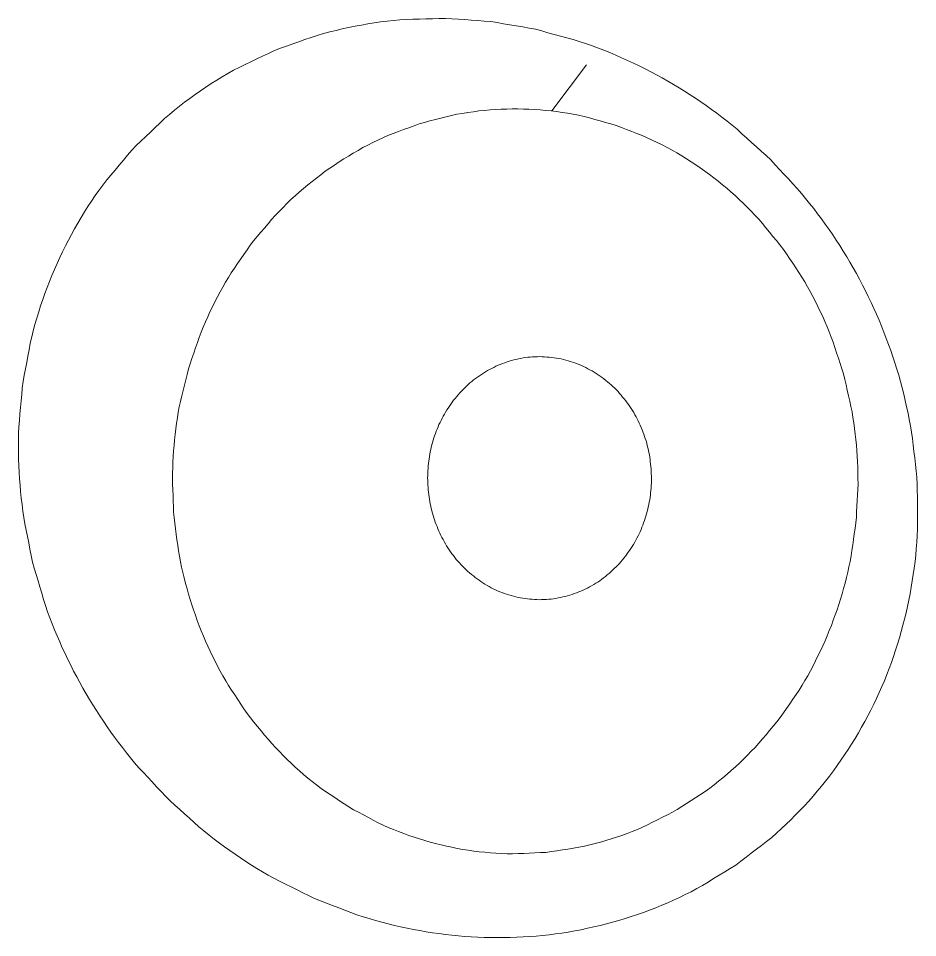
# Model space of a CAD drawing. Extents: x -5208 to -4788, y -2139 to -1842.
# Drawn here: x -5033.699 to -5029.982, y -2035.958 to -2032.159 of the extents above; entities that cross this region are included whole.
import ezdxf

# ---------------------------------------------------------------- set-up
doc = ezdxf.new("R2010")
doc.units = 0
doc.header["$LTSCALE"] = 7
doc.layers.add('Trimetric', color=7, linetype='CONTINUOUS')

msp = doc.modelspace()

# ---------------------------------------------------------------- linework, layer by layer
at = {"layer": 'Trimetric', "color": 0, "linetype": 'Continuous', "lineweight": 18}
for points in [[(-5031.7465, -2032.1715), (-5031.7732, -2032.1696), (-5031.8, -2032.1677), (-5031.8267, -2032.1658), (-5031.8535, -2032.1639), (-5031.8803, -2032.162), (-5031.907, -2032.1601), (-5031.9338, -2032.1586), (-5031.9606, -2032.1594), (-5031.9874, -2032.1602), (-5032.0143, -2032.1609), (-5032.0411, -2032.1617), (-5032.0679, -2032.1625), (-5032.0947, -2032.1633), (-5032.1215, -2032.1649), (-5032.1482, -2032.1677), (-5032.1748, -2032.1705), (-5032.2015, -2032.1734), (-5032.228, -2032.1776), (-5032.2545, -2032.1818), (-5032.281, -2032.186), (-5032.3074, -2032.1907), (-5032.3337, -2032.1961), (-5032.3599, -2032.2018), (-5032.386, -2032.208), (-5032.412, -2032.2146), (-5032.4379, -2032.2216), (-5032.4638, -2032.2288), (-5032.4891, -2032.2375), (-5032.5144, -2032.2465), (-5032.5397, -2032.2554), (-5032.565, -2032.2643), (-5032.5903, -2032.2733), (-5032.6156, -2032.2822), (-5032.6407, -2032.2916), (-5032.665, -2032.3032), (-5032.6892, -2032.3147), (-5032.7134, -2032.3263), (-5032.7376, -2032.3378), (-5032.7618, -2032.3494), (-5032.786, -2032.361), (-5032.8098, -2032.3733), (-5032.8332, -2032.3864), (-5032.8563, -2032.4), (-5032.8793, -2032.4139), (-5032.902, -2032.4282), (-5032.9245, -2032.4429), (-5032.9468, -2032.4578), (-5032.9686, -2032.4735), (-5032.9902, -2032.4893), (-5033.0119, -2032.5051), (-5033.0332, -2032.5214), (-5033.0539, -2032.5384), (-5033.0747, -2032.5554), (-5033.0954, -2032.5725), (-5033.1148, -2032.591), (-5033.1341, -2032.6096), (-5033.1535, -2032.6282), (-5033.1728, -2032.6468), (-5033.1922, -2032.6654), (-5033.2116, -2032.6839), (-5033.2301, -2032.7032), (-5033.2474, -2032.7238), (-5033.2647, -2032.7443), (-5033.282, -2032.7648), (-5033.2992, -2032.7854), (-5033.3165, -2032.8059), (-5033.3338, -2032.8264), (-5033.3502, -2032.8476), (-5033.366, -2032.8693), (-5033.3815, -2032.8912), (-5033.3966, -2032.9134), (-5033.4113, -2032.9358), (-5033.4257, -2032.9585), (-5033.4398, -2032.9813), (-5033.4532, -2033.0045), (-5033.4664, -2033.0279), (-5033.4797, -2033.0512), (-5033.4923, -2033.0749), (-5033.5043, -2033.0989), (-5033.5163, -2033.1229), (-5033.5282, -2033.1469), (-5033.539, -2033.1715), (-5033.5497, -2033.1961), (-5033.5605, -2033.2206), (-5033.5703, -2033.2456), (-5033.5798, -2033.2707), (-5033.5893, -2033.2958), (-5033.5985, -2033.321), (-5033.607, -2033.3464), (-5033.6151, -2033.372), (-5033.623, -2033.3976), (-5033.6303, -2033.4235), (-5033.6374, -2033.4493), (-5033.644, -2033.4753), (-5033.6499, -2033.5015), (-5033.6548, -2033.5279), (-5033.6598, -2033.5542), (-5033.6647, -2033.5806), (-5033.6697, -2033.607), (-5033.6746, -2033.6334), (-5033.6796, -2033.6597), (-5033.683, -2033.6863), (-5033.6853, -2033.713), (-5033.6877, -2033.7398), (-5033.69, -2033.7665), (-5033.6923, -2033.7932), (-5033.6946, -2033.82), (-5033.697, -2033.8467), (-5033.6982, -2033.8735), (-5033.6989, -2033.9003), (-5033.699, -2033.9271), (-5033.6989, -2033.954), (-5033.6983, -2033.9808), (-5033.6975, -2034.0076), (-5033.6962, -2034.0344), (-5033.6943, -2034.0612), (-5033.6921, -2034.0879), (-5033.6899, -2034.1146), (-5033.6875, -2034.1413), (-5033.684, -2034.168), (-5033.6806, -2034.1946), (-5033.6771, -2034.2212), (-5033.6723, -2034.2475), (-5033.667, -2034.2738), (-5033.6617, -2034.3001), (-5033.6564, -2034.3264), (-5033.6511, -2034.3527), (-5033.6458, -2034.3791), (-5033.6405, -2034.4054), (-5033.6332, -2034.4312), (-5033.6255, -2034.4569), (-5033.6178, -2034.4826), (-5033.6101, -2034.5083), (-5033.6023, -2034.5339), (-5033.5946, -2034.5596), (-5033.5869, -2034.5853), (-5033.578, -2034.6107), (-5033.5688, -2034.6359), (-5033.5591, -2034.6609), (-5033.5492, -2034.6858), (-5033.5389, -2034.7106), (-5033.5283, -2034.7352), (-5033.5174, -2034.7597), (-5033.5059, -2034.784), (-5033.4942, -2034.8081), (-5033.4824, -2034.8322), (-5033.4705, -2034.8563), (-5033.4577, -2034.8798), (-5033.4449, -2034.9034), (-5033.4321, -2034.927), (-5033.4185, -2034.9501), (-5033.4047, -2034.9731), (-5033.3908, -2034.9961), (-5033.3767, -2035.0189), (-5033.3618, -2035.0412), (-5033.347, -2035.0636), (-5033.3321, -2035.0859), (-5033.3167, -2035.1079), (-5033.3011, -2035.1297), (-5033.285, -2035.1511), (-5033.2688, -2035.1725), (-5033.2522, -2035.1936), (-5033.2354, -2035.2145), (-5033.2183, -2035.2352), (-5033.2005, -2035.2553), (-5033.1823, -2035.275), (-5033.1641, -2035.2947), (-5033.1458, -2035.3144), (-5033.1276, -2035.3341), (-5033.1094, -2035.3538), (-5033.0912, -2035.3735), (-5033.0719, -2035.3921), (-5033.052, -2035.4101), (-5033.0321, -2035.4281), (-5033.0122, -2035.446), (-5032.9922, -2035.464), (-5032.9723, -2035.482), (-5032.9524, -2035.4999), (-5032.9317, -2035.517), (-5032.9106, -2035.5336), (-5032.8895, -2035.5501), (-5032.8683, -2035.5666), (-5032.8465, -2035.5822), (-5032.8246, -2035.5977), (-5032.8028, -2035.6133), (-5032.7806, -2035.6284), (-5032.7582, -2035.6432), (-5032.7356, -2035.6576), (-5032.7128, -2035.6718), (-5032.6898, -2035.6856), (-5032.6666, -2035.6991), (-5032.6433, -2035.7123), (-5032.6195, -2035.7247), (-5032.5954, -2035.7365), (-5032.5713, -2035.7484), (-5032.5472, -2035.7602), (-5032.5232, -2035.7721), (-5032.4991, -2035.7839), (-5032.475, -2035.7958), (-5032.4502, -2035.8059), (-5032.4251, -2035.8154), (-5032.4001, -2035.825), (-5032.375, -2035.8345), (-5032.3499, -2035.844), (-5032.3248, -2035.8535), (-5032.2997, -2035.8631), (-5032.2742, -2035.8713), (-5032.2486, -2035.8793), (-5032.2228, -2035.8867), (-5032.1969, -2035.8938), (-5032.171, -2035.9006), (-5032.1449, -2035.907), (-5032.1188, -2035.9131), (-5032.0925, -2035.9184), (-5032.0662, -2035.9236), (-5032.0398, -2035.9287), (-5032.0134, -2035.9333), (-5031.9869, -2035.9372), (-5031.9603, -2035.9411), (-5031.9337, -2035.9449), (-5031.907, -2035.9475), (-5031.8803, -2035.95), (-5031.8536, -2035.9526), (-5031.8269, -2035.9543), (-5031.8001, -2035.9555), (-5031.7733, -2035.9568), (-5031.7464, -2035.9576), (-5031.7196, -2035.9575), (-5031.6928, -2035.9574), (-5031.666, -2035.9574), (-5031.6392, -2035.9561), (-5031.6124, -2035.9546), (-5031.5856, -2035.9532), (-5031.5588, -2035.9512), (-5031.5321, -2035.9487), (-5031.5054, -2035.9457), (-5031.4788, -2035.9425), (-5031.4523, -2035.9386), (-5031.4258, -2035.9345), (-5031.3993, -2035.93), (-5031.373, -2035.9248), (-5031.3467, -2035.9192), (-5031.3205, -2035.9136), (-5031.2944, -2035.9076), (-5031.2684, -2035.9007), (-5031.2425, -2035.8938), (-5031.2166, -2035.8869), (-5031.191, -2035.8787), (-5031.1655, -2035.8705), (-5031.14, -2035.8622), (-5031.1147, -2035.8532), (-5031.0897, -2035.8436), (-5031.0646, -2035.834), (-5031.0396, -2035.8242), (-5031.015, -2035.8137), (-5030.9905, -2035.8027), (-5030.9661, -2035.7915), (-5030.942, -2035.7798), (-5030.918, -2035.7678), (-5030.8942, -2035.7553), (-5030.8709, -2035.742), (-5030.848, -2035.728), (-5030.8252, -2035.714), (-5030.8023, -2035.6999), (-5030.7794, -2035.6859), (-5030.7566, -2035.6718), (-5030.7337, -2035.6578), (-5030.7122, -2035.6419), (-5030.6909, -2035.6255), (-5030.6697, -2035.6091), (-5030.6484, -2035.5927), (-5030.6272, -2035.5763), (-5030.606, -2035.5599), (-5030.5849, -2035.5433), (-5030.565, -2035.5253), (-5030.5451, -2035.5073), (-5030.5253, -2035.4892), (-5030.5061, -2035.4704), (-5030.4873, -2035.4514), (-5030.4684, -2035.4323), (-5030.4497, -2035.413), (-5030.4316, -2035.3932), (-5030.4138, -2035.3731), (-5030.3964, -2035.3528), (-5030.3793, -2035.3321), (-5030.3625, -2035.3112), (-5030.346, -2035.29), (-5030.33, -2035.2684), (-5030.3144, -2035.2466), (-5030.2988, -2035.2248), (-5030.2835, -2035.2028), (-5030.269, -2035.1802), (-5030.2546, -2035.1576), (-5030.2401, -2035.135), (-5030.2267, -2035.1117), (-5030.2134, -2035.0884), (-5030.2002, -2035.0651), (-5030.1875, -2035.0414), (-5030.1755, -2035.0175), (-5030.1634, -2034.9935), (-5030.1515, -2034.9695), (-5030.1404, -2034.945), (-5030.1296, -2034.9205), (-5030.1191, -2034.8958), (-5030.1091, -2034.8709), (-5030.0993, -2034.8459), (-5030.0901, -2034.8207), (-5030.0812, -2034.7954), (-5030.073, -2034.7699), (-5030.0648, -2034.7443), (-5030.0566, -2034.7188), (-5030.0495, -2034.6929), (-5030.0426, -2034.667), (-5030.0357, -2034.6411), (-5030.0293, -2034.615), (-5030.0237, -2034.5888), (-5030.0181, -2034.5625), (-5030.0125, -2034.5363), (-5030.0082, -2034.5098), (-5030.0039, -2034.4833), (-5029.9996, -2034.4568), (-5029.9959, -2034.4303), (-5029.9925, -2034.4037), (-5029.9898, -2034.377), (-5029.9872, -2034.3503), (-5029.9852, -2034.3235), (-5029.9834, -2034.2967), (-5029.9821, -2034.2699), (-5029.9818, -2034.2431), (-5029.9821, -2034.2163), (-5029.9823, -2034.1895), (-5029.9826, -2034.1626), (-5029.9829, -2034.1358), (-5029.9831, -2034.109), (-5029.9834, -2034.0821), (-5029.9855, -2034.0554), (-5029.9884, -2034.0287), (-5029.9912, -2034.0021), (-5029.994, -2033.9754), (-5029.9969, -2033.9487), (-5029.9997, -2033.922), (-5030.0025, -2033.8953), (-5030.0068, -2033.8689), (-5030.0115, -2033.8425), (-5030.0162, -2033.816), (-5030.0213, -2033.7897), (-5030.0272, -2033.7635), (-5030.0331, -2033.7374), (-5030.039, -2033.7112), (-5030.0457, -2033.6852), (-5030.0525, -2033.6593), (-5030.06, -2033.6335), (-5030.0676, -2033.6078), (-5030.0756, -2033.5822), (-5030.084, -2033.5567), (-5030.0926, -2033.5312), (-5030.1019, -2033.5061), (-5030.1114, -2033.481), (-5030.1209, -2033.4559), (-5030.1307, -2033.4309), (-5030.1413, -2033.4063), (-5030.1519, -2033.3816), (-5030.1626, -2033.357), (-5030.174, -2033.3328), (-5030.1858, -2033.3086), (-5030.1975, -2033.2845), (-5030.2095, -2033.2605), (-5030.2223, -2033.237), (-5030.2351, -2033.2134), (-5030.248, -2033.1898), (-5030.2614, -2033.1666), (-5030.275, -2033.1435), (-5030.2891, -2033.1206), (-5030.3033, -2033.0979), (-5030.318, -2033.0754), (-5030.3329, -2033.0531), (-5030.348, -2033.0309), (-5030.3637, -2033.0092), (-5030.3796, -2032.9876), (-5030.3955, -2032.9659), (-5030.4115, -2032.9444), (-5030.4284, -2032.9236), (-5030.4452, -2032.9027), (-5030.4621, -2032.8818), (-5030.4798, -2032.8617), (-5030.498, -2032.842), (-5030.5162, -2032.8223), (-5030.5345, -2032.8026), (-5030.5527, -2032.7829), (-5030.5709, -2032.7632), (-5030.5891, -2032.7435), (-5030.6085, -2032.725), (-5030.6284, -2032.707), (-5030.6483, -2032.689), (-5030.6682, -2032.6711), (-5030.6882, -2032.6531), (-5030.7081, -2032.6351), (-5030.728, -2032.6171), (-5030.7486, -2032.5999), (-5030.7695, -2032.5831), (-5030.7907, -2032.5667), (-5030.8121, -2032.5505), (-5030.8337, -2032.5346), (-5030.8555, -2032.519), (-5030.8776, -2032.5037), (-5030.8999, -2032.4888), (-5030.9224, -2032.4743), (-5030.945, -2032.4597), (-5030.9676, -2032.4453), (-5030.9908, -2032.4318), (-5031.014, -2032.4183), (-5031.0372, -2032.4048), (-5031.0607, -2032.392), (-5031.0845, -2032.3796), (-5031.1083, -2032.3672), (-5031.1322, -2032.355), (-5031.1565, -2032.3437), (-5031.1809, -2032.3324), (-5031.2052, -2032.3211), (-5031.2298, -2032.3104), (-5031.2545, -2032.3), (-5031.2795, -2032.2901), (-5031.3045, -2032.2804), (-5031.3297, -2032.2712), (-5031.355, -2032.2623), (-5031.3804, -2032.2536), (-5031.4062, -2032.2462), (-5031.432, -2032.2391), (-5031.4579, -2032.232), (-5031.4838, -2032.2249), (-5031.5097, -2032.2178), (-5031.5355, -2032.2107), (-5031.5614, -2032.2036), (-5031.5878, -2032.1988), (-5031.6142, -2032.1942), (-5031.6407, -2032.1897), (-5031.6671, -2032.1852), (-5031.6936, -2032.1806), (-5031.72, -2032.1761)], [(-5031.656, -2035.6115), (-5031.679, -2035.6107), (-5031.702, -2035.6099), (-5031.7249, -2035.6091), (-5031.7479, -2035.6071), (-5031.7708, -2035.605), (-5031.7937, -2035.603), (-5031.8164, -2035.5999), (-5031.8392, -2035.5966), (-5031.862, -2035.5933), (-5031.8846, -2035.589), (-5031.9071, -2035.5845), (-5031.9297, -2035.5801), (-5031.952, -2035.5746), (-5031.9743, -2035.569), (-5031.9966, -2035.5633), (-5032.0186, -2035.5568), (-5032.0406, -2035.5499), (-5032.0626, -2035.5431), (-5032.0843, -2035.5357), (-5032.1059, -2035.5279), (-5032.1274, -2035.5196), (-5032.1487, -2035.511), (-5032.1699, -2035.5021), (-5032.1909, -2035.4927), (-5032.2116, -2035.4826), (-5032.2319, -2035.4719), (-5032.2523, -2035.4612), (-5032.2726, -2035.4505), (-5032.293, -2035.4397), (-5032.3133, -2035.429), (-5032.3332, -2035.4175), (-5032.3523, -2035.4047), (-5032.3715, -2035.392), (-5032.3906, -2035.3792), (-5032.4097, -2035.3665), (-5032.4289, -2035.3538), (-5032.4478, -2035.3407), (-5032.4661, -2035.3268), (-5032.4842, -2035.3126), (-5032.5021, -2035.2982), (-5032.5197, -2035.2834), (-5032.5371, -2035.2683), (-5032.5543, -2035.2531), (-5032.571, -2035.2372), (-5032.5876, -2035.2213), (-5032.6042, -2035.2054), (-5032.6202, -2035.1889), (-5032.636, -2035.1722), (-5032.6518, -2035.1555), (-5032.6668, -2035.1381), (-5032.6814, -2035.1203), (-5032.696, -2035.1025), (-5032.7105, -2035.0847), (-5032.7251, -2035.0669), (-5032.7397, -2035.0491), (-5032.7536, -2035.0308), (-5032.7664, -2035.0117), (-5032.7792, -2034.9926), (-5032.792, -2034.9735), (-5032.8047, -2034.9544), (-5032.8175, -2034.9353), (-5032.8303, -2034.9162), (-5032.842, -2034.8964), (-5032.8535, -2034.8764), (-5032.8647, -2034.8563), (-5032.8755, -2034.836), (-5032.8861, -2034.8157), (-5032.8963, -2034.795), (-5032.9062, -2034.7743), (-5032.9156, -2034.7533), (-5032.9251, -2034.7323), (-5032.9343, -2034.7113), (-5032.9428, -2034.6899), (-5032.9513, -2034.6685), (-5032.9597, -2034.6471), (-5032.9672, -2034.6254), (-5032.9747, -2034.6036), (-5032.9822, -2034.5819), (-5032.9889, -2034.5599), (-5032.9954, -2034.5379), (-5033.0019, -2034.5158), (-5033.008, -2034.4936), (-5033.0137, -2034.4714), (-5033.019, -2034.449), (-5033.0241, -2034.4266), (-5033.0288, -2034.404), (-5033.0333, -2034.3815), (-5033.0375, -2034.3589), (-5033.0405, -2034.3361), (-5033.0434, -2034.3133), (-5033.0463, -2034.2904), (-5033.0492, -2034.2676), (-5033.0522, -2034.2448), (-5033.0551, -2034.222), (-5033.0572, -2034.1991), (-5033.058, -2034.1762), (-5033.0588, -2034.1532), (-5033.0597, -2034.1302), (-5033.0605, -2034.1072), (-5033.0614, -2034.0842), (-5033.0622, -2034.0612), (-5033.0617, -2034.0383), (-5033.061, -2034.0153), (-5033.0603, -2033.9923), (-5033.059, -2033.9693), (-5033.0572, -2033.9464), (-5033.0555, -2033.9235), (-5033.0535, -2033.9006), (-5033.051, -2033.8777), (-5033.0481, -2033.8549), (-5033.0451, -2033.8321), (-5033.0415, -2033.8094), (-5033.0378, -2033.7867), (-5033.0337, -2033.7641), (-5033.0287, -2033.7416), (-5033.0233, -2033.7192), (-5033.018, -2033.6969), (-5033.0126, -2033.6745), (-5033.0073, -2033.6522), (-5033.0019, -2033.6298), (-5032.9961, -2033.6075), (-5032.9888, -2033.5858), (-5032.9814, -2033.564), (-5032.974, -2033.5422), (-5032.9666, -2033.5204), (-5032.9592, -2033.4986), (-5032.9518, -2033.4769), (-5032.9436, -2033.4554), (-5032.9349, -2033.4341), (-5032.9258, -2033.413), (-5032.9165, -2033.392), (-5032.9069, -2033.3711), (-5032.8969, -2033.3504), (-5032.8867, -2033.3298), (-5032.8758, -2033.3095), (-5032.865, -2033.2892), (-5032.8542, -2033.2689), (-5032.8425, -2033.2491), (-5032.8307, -2033.2293), (-5032.819, -2033.2096), (-5032.8061, -2033.1905), (-5032.793, -2033.1716), (-5032.7799, -2033.1527), (-5032.7667, -2033.1339), (-5032.7536, -2033.115), (-5032.7405, -2033.0961), (-5032.7266, -2033.0778), (-5032.7117, -2033.0603), (-5032.6968, -2033.0427), (-5032.6819, -2033.0252), (-5032.667, -2033.0077), (-5032.6522, -2032.9902), (-5032.6372, -2032.9727), (-5032.6213, -2032.9561), (-5032.6051, -2032.9397), (-5032.5888, -2032.9235), (-5032.5721, -2032.9077), (-5032.5553, -2032.8921), (-5032.5381, -2032.8767), (-5032.5206, -2032.8619), (-5032.5029, -2032.8472), (-5032.4852, -2032.8324), (-5032.4671, -2032.8183), (-5032.4487, -2032.8045), (-5032.4303, -2032.7907), (-5032.4115, -2032.7774), (-5032.3925, -2032.7646), (-5032.3734, -2032.7517), (-5032.354, -2032.7393), (-5032.3344, -2032.7274), (-5032.3147, -2032.7155), (-5032.2948, -2032.704), (-5032.2747, -2032.6929), (-5032.2543, -2032.6822), (-5032.2338, -2032.6717), (-5032.2131, -2032.6617), (-5032.1923, -2032.652), (-5032.1712, -2032.6428), (-5032.1497, -2032.6347), (-5032.1282, -2032.6266), (-5032.1067, -2032.6184), (-5032.0851, -2032.6103), (-5032.0636, -2032.6022), (-5032.042, -2032.5943), (-5032.0198, -2032.5885), (-5031.9975, -2032.5827), (-5031.9753, -2032.5769), (-5031.953, -2032.571), (-5031.9308, -2032.5652), (-5031.9085, -2032.5595), (-5031.8859, -2032.5551), (-5031.8633, -2032.5511), (-5031.8406, -2032.5473), (-5031.8178, -2032.5442), (-5031.795, -2032.5413), (-5031.7722, -2032.5388), (-5031.7492, -2032.5372), (-5031.7263, -2032.5355), (-5031.7033, -2032.5339), (-5031.6803, -2032.5334), (-5031.6574, -2032.533), (-5031.6344, -2032.5327), (-5031.6114, -2032.5334), (-5031.5884, -2032.5342), (-5031.5654, -2032.5351), (-5031.5425, -2032.537), (-5031.5196, -2032.5391), (-5031.4967, -2032.5412), (-5031.4739, -2032.544), (-5031.4511, -2032.5472), (-5031.4284, -2032.5508), (-5031.4058, -2032.5548), (-5031.3832, -2032.5592), (-5031.3607, -2032.564), (-5031.3385, -2032.5699), (-5031.3163, -2032.5761), (-5031.2942, -2032.5824), (-5031.2721, -2032.5887), (-5031.2499, -2032.5949), (-5031.2278, -2032.6012), (-5031.2062, -2032.609), (-5031.1849, -2032.6176), (-5031.1635, -2032.6261), (-5031.1422, -2032.6347), (-5031.1208, -2032.6432), (-5031.0995, -2032.6517), (-5031.0786, -2032.6613), (-5031.0579, -2032.6714), (-5031.0373, -2032.6816), (-5031.017, -2032.6923), (-5030.9969, -2032.7036), (-5030.9768, -2032.7148), (-5030.957, -2032.7264), (-5030.9375, -2032.7387), (-5030.9181, -2032.7509), (-5030.8988, -2032.7635), (-5030.88, -2032.7767), (-5030.8612, -2032.7899), (-5030.8425, -2032.8034), (-5030.8244, -2032.8175), (-5030.8063, -2032.8316), (-5030.7882, -2032.8459), (-5030.7708, -2032.8609), (-5030.7534, -2032.876), (-5030.736, -2032.891), (-5030.7192, -2032.9067), (-5030.7025, -2032.9226), (-5030.6861, -2032.9386), (-5030.67, -2032.9551), (-5030.6541, -2032.9717), (-5030.6385, -2032.9885), (-5030.6236, -2033.0061), (-5030.609, -2033.0238), (-5030.5944, -2033.0416), (-5030.5798, -2033.0594), (-5030.5653, -2033.0772), (-5030.5507, -2033.095), (-5030.5367, -2033.1132), (-5030.5239, -2033.1323), (-5030.5111, -2033.1514), (-5030.4983, -2033.1705), (-5030.4855, -2033.1897), (-5030.4727, -2033.2088), (-5030.4599, -2033.2279), (-5030.4485, -2033.2478), (-5030.4371, -2033.2678), (-5030.4257, -2033.2877), (-5030.415, -2033.3081), (-5030.4046, -2033.3286), (-5030.3941, -2033.3491), (-5030.3841, -2033.3698), (-5030.3743, -2033.3906), (-5030.365, -2033.4116), (-5030.356, -2033.4328), (-5030.3472, -2033.454), (-5030.3388, -2033.4754), (-5030.3306, -2033.4969), (-5030.3236, -2033.5188), (-5030.3165, -2033.5407), (-5030.3095, -2033.5626), (-5030.3025, -2033.5845), (-5030.2955, -2033.6064), (-5030.2885, -2033.6283), (-5030.2826, -2033.6505), (-5030.2776, -2033.673), (-5030.2726, -2033.6954), (-5030.2676, -2033.7179), (-5030.2626, -2033.7403), (-5030.2576, -2033.7628), (-5030.2527, -2033.7852), (-5030.249, -2033.8079), (-5030.2455, -2033.8307), (-5030.2423, -2033.8534), (-5030.2395, -2033.8763), (-5030.2369, -2033.8991), (-5030.2347, -2033.922), (-5030.2329, -2033.9449), (-5030.2316, -2033.9679), (-5030.2302, -2033.9908), (-5030.229, -2034.0138), (-5030.2287, -2034.0368), (-5030.2283, -2034.0598), (-5030.228, -2034.0828), (-5030.229, -2034.1058), (-5030.2303, -2034.1287), (-5030.2315, -2034.1517), (-5030.2327, -2034.1746), (-5030.2339, -2034.1976), (-5030.2351, -2034.2206), (-5030.237, -2034.2435), (-5030.2403, -2034.2662), (-5030.2436, -2034.289), (-5030.2469, -2034.3118), (-5030.2502, -2034.3345), (-5030.2535, -2034.3573), (-5030.2567, -2034.38), (-5030.2611, -2034.4026), (-5030.2657, -2034.4251), (-5030.2708, -2034.4476), (-5030.2761, -2034.4699), (-5030.2818, -2034.4922), (-5030.2878, -2034.5144), (-5030.2941, -2034.5365), (-5030.3009, -2034.5585), (-5030.3078, -2034.5804), (-5030.3147, -2034.6024), (-5030.3225, -2034.624), (-5030.3304, -2034.6456), (-5030.3382, -2034.6672), (-5030.3468, -2034.6886), (-5030.3557, -2034.7098), (-5030.3645, -2034.731), (-5030.3739, -2034.752), (-5030.3837, -2034.7728), (-5030.3936, -2034.7936), (-5030.4036, -2034.8143), (-5030.4142, -2034.8347), (-5030.425, -2034.855), (-5030.4361, -2034.8751), (-5030.4476, -2034.895), (-5030.4593, -2034.9148), (-5030.4713, -2034.9345), (-5030.4842, -2034.9535), (-5030.4973, -2034.9724), (-5030.5104, -2034.9913), (-5030.5235, -2035.0102), (-5030.5366, -2035.0291), (-5030.5498, -2035.048), (-5030.5637, -2035.0662), (-5030.5785, -2035.0838), (-5030.5934, -2035.1013), (-5030.6083, -2035.1189), (-5030.6231, -2035.1364), (-5030.638, -2035.154), (-5030.6531, -2035.1713), (-5030.6692, -2035.1877), (-5030.6853, -2035.2041), (-5030.7014, -2035.2205), (-5030.7183, -2035.2361), (-5030.7352, -2035.2517), (-5030.7521, -2035.2673), (-5030.7695, -2035.2824), (-5030.7871, -2035.2972), (-5030.805, -2035.3117), (-5030.8231, -2035.3259), (-5030.8413, -2035.3398), (-5030.8599, -2035.3534), (-5030.8789, -2035.3663), (-5030.8983, -2035.3787), (-5030.9177, -2035.3911), (-5030.937, -2035.4035), (-5030.9564, -2035.4159), (-5030.9758, -2035.4283), (-5030.9957, -2035.4398), (-5031.0162, -2035.4501), (-5031.0368, -2035.4604), (-5031.0573, -2035.4708), (-5031.0778, -2035.4811), (-5031.0984, -2035.4915), (-5031.1191, -2035.5014), (-5031.1403, -2035.5104), (-5031.1616, -2035.5189), (-5031.1831, -2035.5272), (-5031.2047, -2035.5351), (-5031.2264, -2035.5426), (-5031.2483, -2035.5497), (-5031.2704, -2035.5561), (-5031.2924, -2035.5626), (-5031.3146, -2035.5689), (-5031.3369, -2035.5741), (-5031.3593, -2035.5794), (-5031.3817, -2035.5845), (-5031.4045, -2035.588), (-5031.4272, -2035.5915), (-5031.4499, -2035.595), (-5031.4727, -2035.5984), (-5031.4954, -2035.6019), (-5031.5182, -2035.6053), (-5031.5411, -2035.6063), (-5031.5641, -2035.6073), (-5031.5871, -2035.6084), (-5031.61, -2035.6094), (-5031.633, -2035.6105)], [(-5032.0074, -2034.0575), (-5032.007, -2034.0673), (-5032.0066, -2034.0772), (-5032.0061, -2034.087), (-5032.0057, -2034.0968), (-5032.0053, -2034.1067), (-5032.004, -2034.1164), (-5032.0026, -2034.1262), (-5032.0013, -2034.136), (-5032, -2034.1457), (-5031.9987, -2034.1555), (-5031.9967, -2034.1651), (-5031.9947, -2034.1747), (-5031.9925, -2034.1843), (-5031.9901, -2034.1939), (-5031.9877, -2034.2034), (-5031.9848, -2034.2129), (-5031.982, -2034.2223), (-5031.9789, -2034.2316), (-5031.9756, -2034.2409), (-5031.9723, -2034.2502), (-5031.9684, -2034.2592), (-5031.9645, -2034.2682), (-5031.9606, -2034.2773), (-5031.9566, -2034.2863), (-5031.9526, -2034.2953), (-5031.9479, -2034.3039), (-5031.9431, -2034.3125), (-5031.9384, -2034.3212), (-5031.9336, -2034.3298), (-5031.9288, -2034.3383), (-5031.9234, -2034.3466), (-5031.9181, -2034.3549), (-5031.9125, -2034.363), (-5031.9067, -2034.371), (-5031.9009, -2034.3789), (-5031.8948, -2034.3866), (-5031.8887, -2034.3943), (-5031.8822, -2034.4018), (-5031.8758, -2034.4092), (-5031.869, -2034.4164), (-5031.862, -2034.4233), (-5031.855, -2034.4302), (-5031.848, -2034.4371), (-5031.841, -2034.444), (-5031.8336, -2034.4504), (-5031.8259, -2034.4566), (-5031.8183, -2034.4628), (-5031.8106, -2034.469), (-5031.803, -2034.4752), (-5031.7949, -2034.4808), (-5031.7868, -2034.4864), (-5031.7785, -2034.4918), (-5031.7702, -2034.497), (-5031.7617, -2034.5021), (-5031.7531, -2034.5068), (-5031.7445, -2034.5116), (-5031.7357, -2034.5159), (-5031.7268, -2034.5202), (-5031.7178, -2034.5243), (-5031.7088, -2034.5281), (-5031.6997, -2034.5318), (-5031.6904, -2034.5352), (-5031.6812, -2034.5385), (-5031.6718, -2034.5416), (-5031.6624, -2034.5444), (-5031.6529, -2034.547), (-5031.6433, -2034.5494), (-5031.6337, -2034.5515), (-5031.624, -2034.5531), (-5031.6143, -2034.5547), (-5031.6046, -2034.5563), (-5031.5948, -2034.5579), (-5031.5851, -2034.5588), (-5031.5752, -2034.5594), (-5031.5654, -2034.56), (-5031.5556, -2034.5605), (-5031.5457, -2034.5611), (-5031.5359, -2034.5609), (-5031.5261, -2034.5606), (-5031.5162, -2034.56), (-5031.5064, -2034.5593), (-5031.4966, -2034.5583), (-5031.4869, -2034.557), (-5031.4771, -2034.5557), (-5031.4674, -2034.554), (-5031.4578, -2034.5522), (-5031.4482, -2034.5498), (-5031.4387, -2034.5473), (-5031.4292, -2034.5447), (-5031.4197, -2034.5422), (-5031.4102, -2034.5395), (-5031.401, -2034.536), (-5031.3918, -2034.5325), (-5031.3826, -2034.5289), (-5031.3734, -2034.5254), (-5031.3644, -2034.5215), (-5031.3555, -2034.5173), (-5031.3467, -2034.513), (-5031.338, -2034.5083), (-5031.3293, -2034.5036), (-5031.3209, -2034.4986), (-5031.3125, -2034.4934), (-5031.3042, -2034.4881), (-5031.2961, -2034.4826), (-5031.288, -2034.477), (-5031.2803, -2034.4708), (-5031.2726, -2034.4647), (-5031.2649, -2034.4585), (-5031.2572, -2034.4524), (-5031.2497, -2034.446), (-5031.2427, -2034.4391), (-5031.2356, -2034.4323), (-5031.2286, -2034.4254), (-5031.2216, -2034.4185), (-5031.2148, -2034.4114), (-5031.2083, -2034.404), (-5031.2018, -2034.3965), (-5031.1957, -2034.3889), (-5031.1895, -2034.3812), (-5031.1837, -2034.3733), (-5031.1779, -2034.3653), (-5031.1722, -2034.3572), (-5031.1668, -2034.349), (-5031.1615, -2034.3408), (-5031.1564, -2034.3323), (-5031.1514, -2034.3238), (-5031.1466, -2034.3152), (-5031.142, -2034.3065), (-5031.1374, -2034.2978), (-5031.1332, -2034.2889), (-5031.1291, -2034.28), (-5031.1251, -2034.271), (-5031.1214, -2034.2619), (-5031.1176, -2034.2528), (-5031.1145, -2034.2434), (-5031.1114, -2034.2341), (-5031.1083, -2034.2248), (-5031.1052, -2034.2154), (-5031.1021, -2034.2061), (-5031.0999, -2034.1965), (-5031.0976, -2034.1869), (-5031.0954, -2034.1773), (-5031.0932, -2034.1677), (-5031.091, -2034.1581), (-5031.0894, -2034.1484), (-5031.0878, -2034.1387), (-5031.0865, -2034.1289), (-5031.0854, -2034.1192), (-5031.0842, -2034.1094), (-5031.0835, -2034.0996), (-5031.0828, -2034.0897), (-5031.0824, -2034.0799), (-5031.0821, -2034.0701), (-5031.0819, -2034.0602), (-5031.0823, -2034.0504), (-5031.0828, -2034.0406), (-5031.0832, -2034.0307), (-5031.0836, -2034.0209), (-5031.0841, -2034.011), (-5031.0854, -2034.0013), (-5031.0867, -2033.9915), (-5031.088, -2033.9818), (-5031.0894, -2033.972), (-5031.0907, -2033.9623), (-5031.0927, -2033.9526), (-5031.0946, -2033.943), (-5031.0968, -2033.9334), (-5031.0992, -2033.9238), (-5031.1017, -2033.9143), (-5031.1045, -2033.9049), (-5031.1074, -2033.8955), (-5031.1104, -2033.8861), (-5031.1137, -2033.8768), (-5031.117, -2033.8676), (-5031.1207, -2033.8584), (-5031.1244, -2033.8493), (-5031.1284, -2033.8403), (-5031.1325, -2033.8314), (-5031.1367, -2033.8224), (-5031.1412, -2033.8137), (-5031.1458, -2033.805), (-5031.1506, -2033.7964), (-5031.1555, -2033.7879), (-5031.1606, -2033.7794), (-5031.1661, -2033.7713), (-5031.1717, -2033.7632), (-5031.1772, -2033.755), (-5031.1827, -2033.7469), (-5031.1885, -2033.7389), (-5031.1948, -2033.7313), (-5031.2011, -2033.7238), (-5031.2074, -2033.7162), (-5031.2137, -2033.7086), (-5031.2202, -2033.7013), (-5031.2271, -2033.6942), (-5031.2339, -2033.6872), (-5031.2411, -2033.6804), (-5031.2482, -2033.6736), (-5031.2556, -2033.6671), (-5031.2631, -2033.6607), (-5031.2707, -2033.6545), (-5031.2785, -2033.6484), (-5031.2864, -2033.6425), (-5031.2946, -2033.6371), (-5031.3028, -2033.6317), (-5031.311, -2033.6263), (-5031.3193, -2033.6209), (-5031.3276, -2033.6157), (-5031.3364, -2033.6112), (-5031.3451, -2033.6067), (-5031.3538, -2033.6021), (-5031.3626, -2033.5976), (-5031.3715, -2033.5935), (-5031.3806, -2033.5896), (-5031.3897, -2033.5859), (-5031.3989, -2033.5825), (-5031.4082, -2033.5792), (-5031.4176, -2033.5763), (-5031.427, -2033.5734), (-5031.4365, -2033.5708), (-5031.4461, -2033.5685), (-5031.4557, -2033.5663), (-5031.4654, -2033.5647), (-5031.4751, -2033.5631), (-5031.4848, -2033.5614), (-5031.4945, -2033.5598), (-5031.5043, -2033.5589), (-5031.5141, -2033.5583), (-5031.5239, -2033.5578), (-5031.5338, -2033.5572), (-5031.5436, -2033.5566), (-5031.5534, -2033.5569), (-5031.5633, -2033.5571), (-5031.5731, -2033.5577), (-5031.5829, -2033.5584), (-5031.5927, -2033.5594), (-5031.6025, -2033.5607), (-5031.6122, -2033.562), (-5031.6219, -2033.5638), (-5031.6316, -2033.5655), (-5031.6412, -2033.5677), (-5031.6508, -2033.57), (-5031.6603, -2033.5726), (-5031.6697, -2033.5753), (-5031.6791, -2033.5782), (-5031.6884, -2033.5815), (-5031.6977, -2033.5848), (-5031.7068, -2033.5884), (-5031.7159, -2033.5922), (-5031.7249, -2033.5963), (-5031.7336, -2033.6008), (-5031.7424, -2033.6052), (-5031.7512, -2033.6097), (-5031.76, -2033.6141), (-5031.7683, -2033.6193), (-5031.7766, -2033.6247), (-5031.7849, -2033.63), (-5031.7932, -2033.6353), (-5031.8014, -2033.6408), (-5031.8092, -2033.6467), (-5031.8171, -2033.6526), (-5031.8247, -2033.6589), (-5031.8322, -2033.6652), (-5031.8397, -2033.6717), (-5031.8469, -2033.6784), (-5031.8541, -2033.6851), (-5031.861, -2033.6921), (-5031.8678, -2033.6991), (-5031.8744, -2033.7064), (-5031.8808, -2033.714), (-5031.8871, -2033.7215), (-5031.8934, -2033.7291), (-5031.8998, -2033.7366), (-5031.9055, -2033.7445), (-5031.9111, -2033.7527), (-5031.9167, -2033.7608), (-5031.9223, -2033.7689), (-5031.9279, -2033.777), (-5031.9329, -2033.7854), (-5031.9379, -2033.7939), (-5031.9427, -2033.8025), (-5031.9473, -2033.8112), (-5031.9519, -2033.8199), (-5031.9561, -2033.8288), (-5031.9603, -2033.8377), (-5031.9642, -2033.8467), (-5031.968, -2033.8558), (-5031.9717, -2033.8649), (-5031.9751, -2033.8742), (-5031.9784, -2033.8835), (-5031.9815, -2033.8928), (-5031.9844, -2033.9022), (-5031.9872, -2033.9117), (-5031.9897, -2033.9212), (-5031.9921, -2033.9307), (-5031.9944, -2033.9403), (-5031.9964, -2033.9499), (-5031.9983, -2033.9596), (-5031.9997, -2033.9693), (-5032.0011, -2033.9791), (-5032.0024, -2033.9888), (-5032.0038, -2033.9986), (-5032.0051, -2034.0083), (-5032.0056, -2034.0182), (-5032.006, -2034.028), (-5032.0065, -2034.0378), (-5032.007, -2034.0477)]]:
    msp.add_lwpolyline(points, close=True, dxfattribs=at)
msp.add_lwpolyline([(-5031.3506, -2032.3501), (-5031.4936, -2032.5411)], dxfattribs=at)

doc.saveas('drawing.dxf')
